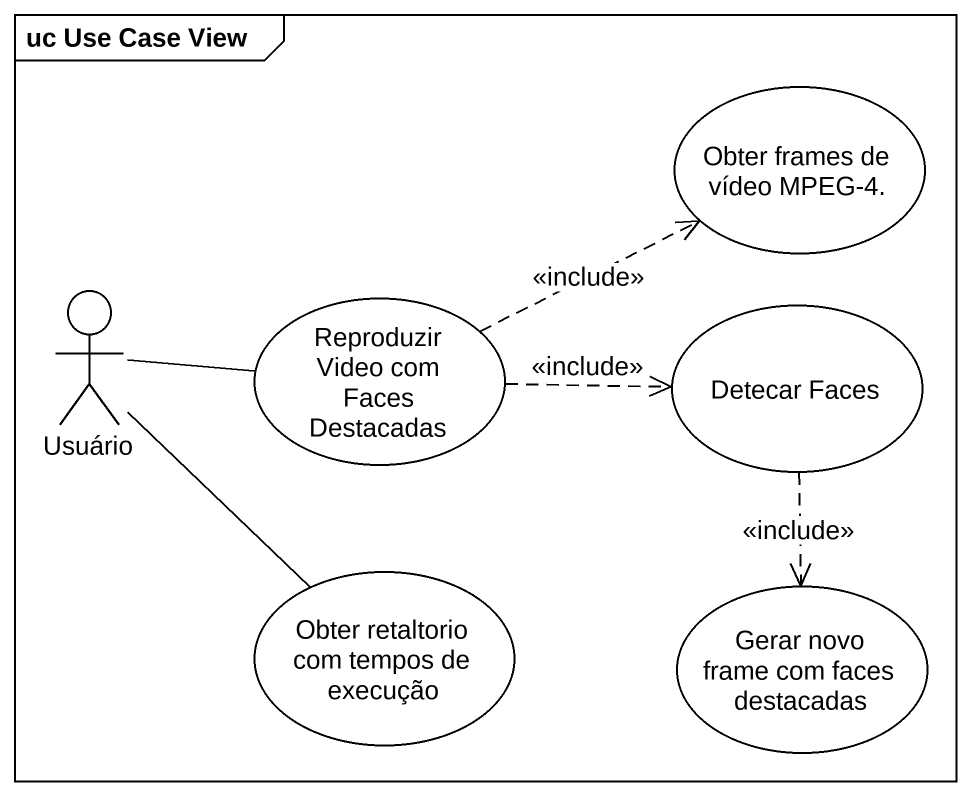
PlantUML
@startuml
mainframe uc Use Case View
usecase "Obter frames de vídeo MPEG-4." as Obter_frames_de_vídeo_MPEG_4 #FFFFFF
actor Usuário #FFFFFF
usecase "Reproduzir Video com Faces Destacadas" as Reproduzir_Video_com_Faces #FFFFFF
usecase "Detecar Faces" as Detecar_Faces #FFFFFF
usecase "Obter retaltorio com tempos de execução" as Obter_retaltorio_com_tempos #FFFFFF
usecase "Gerar novo frame com faces destacadas" as Gerar_novo_frame_com_faces #FFFFFF
Usuário -right- Reproduzir_Video_com_Faces
Usuário -- Obter_retaltorio_com_tempos
Reproduzir_Video_com_Faces .right.> Obter_frames_de_vídeo_MPEG_4 : <<include>>
Reproduzir_Video_com_Faces .right.> Detecar_Faces : <<include>>
Detecar_Faces ..> Gerar_novo_frame_com_faces : <<include>>
@enduml
